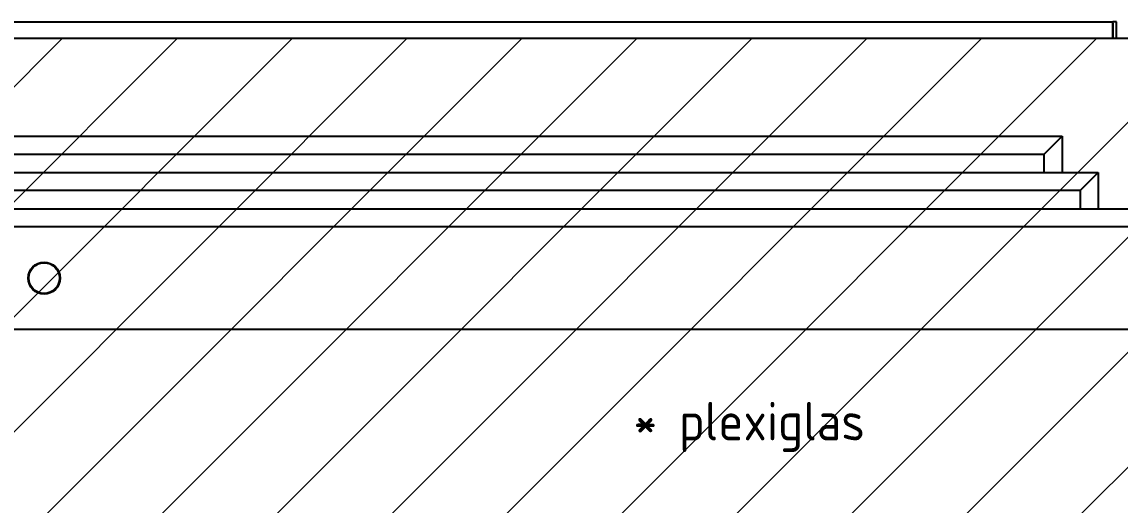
# Model space of a CAD drawing. Header units: millimetres. Extents: x 0 to 69574, y -5 to 41746.
# Drawn here: x 39561 to 39990, y 32772.8 to 32961.4 of the extents above; entities that cross this region are included whole.
import ezdxf

# ---------------------------------------------------------------- set-up
doc = ezdxf.new("R2010")
doc.units = ezdxf.units.MM
doc.layers.add('000-PI-Oprema', color=30, linetype='Continuous', lineweight=5)
for name, color, linetype in [('000-PI-ORMAR', 2, 'Continuous'), ('000-PI_TEXT', 7, 'Continuous'), ('004-PI-DIN Šina', 3, 'Continuous')]:
    doc.layers.add(name, color=color, linetype=linetype)
doc.styles.add('PI0', font='isocpeur.ttf', dxfattribs={"width": 0.9})

msp = doc.modelspace()

# ---------------------------------------------------------------- hatches: boundary and pattern name
at = {"layer": '000-PI-Oprema', "ltscale": 0.25, "transparency": 33554687}
h = msp.add_hatch(dxfattribs=at)
h.set_pattern_fill('ANSI31', color=256, scale=10)
h.set_pattern_definition([(45, (-6538.43, -8670.128), (-22.45064, 22.45064), [])])
h.paths.add_polyline_path([(40005.672, 32954.904), (39013.672, 32954.904), (39013.672, 32767.904), (40005.672, 32767.904)])

# ---------------------------------------------------------------- linework, layer by layer
at = {"layer": '000-PI-ORMAR'}
for p, q in [((39054.172, 32961.404), (39987.172, 32961.404)), ((39988.672, 32961.404), (39987.172, 32961.404)), ((39987.172, 32954.904), (39987.172, 32961.404)), ((39987.172, 32960.904), (39987.172, 32954.904)), ((39988.672, 32954.904), (39988.672, 32961.404)), ((40005.672, 32954.904), (39013.672, 32954.904))]:
    msp.add_line(p, q, dxfattribs=at)
at = {"layer": '004-PI-DIN Šina', "ltscale": 0.25, "transparency": 33554508}
for p, q in [((39448.247, 32916.759), (39967.387, 32916.759)), ((39960.316, 32909.688), (39967.387, 32916.759)), ((39967.387, 32916.759), (39967.387, 32902.617)), ((39960.316, 32909.688), (39960.316, 32902.617)), ((39416.034, 32902.617), (39981.529, 32902.617)), ((39974.458, 32895.546), (39981.529, 32902.617)), ((39981.529, 32902.617), (39981.529, 32888.475)), ((39974.458, 32895.546), (39974.458, 32888.475)), ((39383.963, 32888.475), (40002.743, 32888.475))]:
    msp.add_line(p, q, dxfattribs=at)
at = {"layer": '004-PI-DIN Šina', "transparency": 33554508}
for p, q in [((39960.316, 32909.688), (39436.176, 32909.688)), ((39974.458, 32895.546), (39403.963, 32895.546)), ((39995.672, 32881.404), (39371.892, 32881.404)), ((39371.892, 32841.404), (39995.672, 32841.404))]:
    msp.add_line(p, q, dxfattribs=at)
at = {"layer": '004-PI-DIN Šina', "ltscale": 0.25, "transparency": 33554508}
for radius in [6.25, 6]:
    msp.add_circle((39569.672, 32861.404), radius, dxfattribs=at)

# ---------------------------------------------------------------- texts
at = {"layer": '000-PI_TEXT', "ltscale": 0.01, "insert": (39799.985, 32813.032), "char_height": 15, "width": 286.2, "attachment_point": 1, "style": 'PI0'}
msp.add_mtext('{\\fISOCPEUR|b0|i0|c238|p34;* plexiglas}', dxfattribs=at)

doc.saveas('drawing.dxf')
